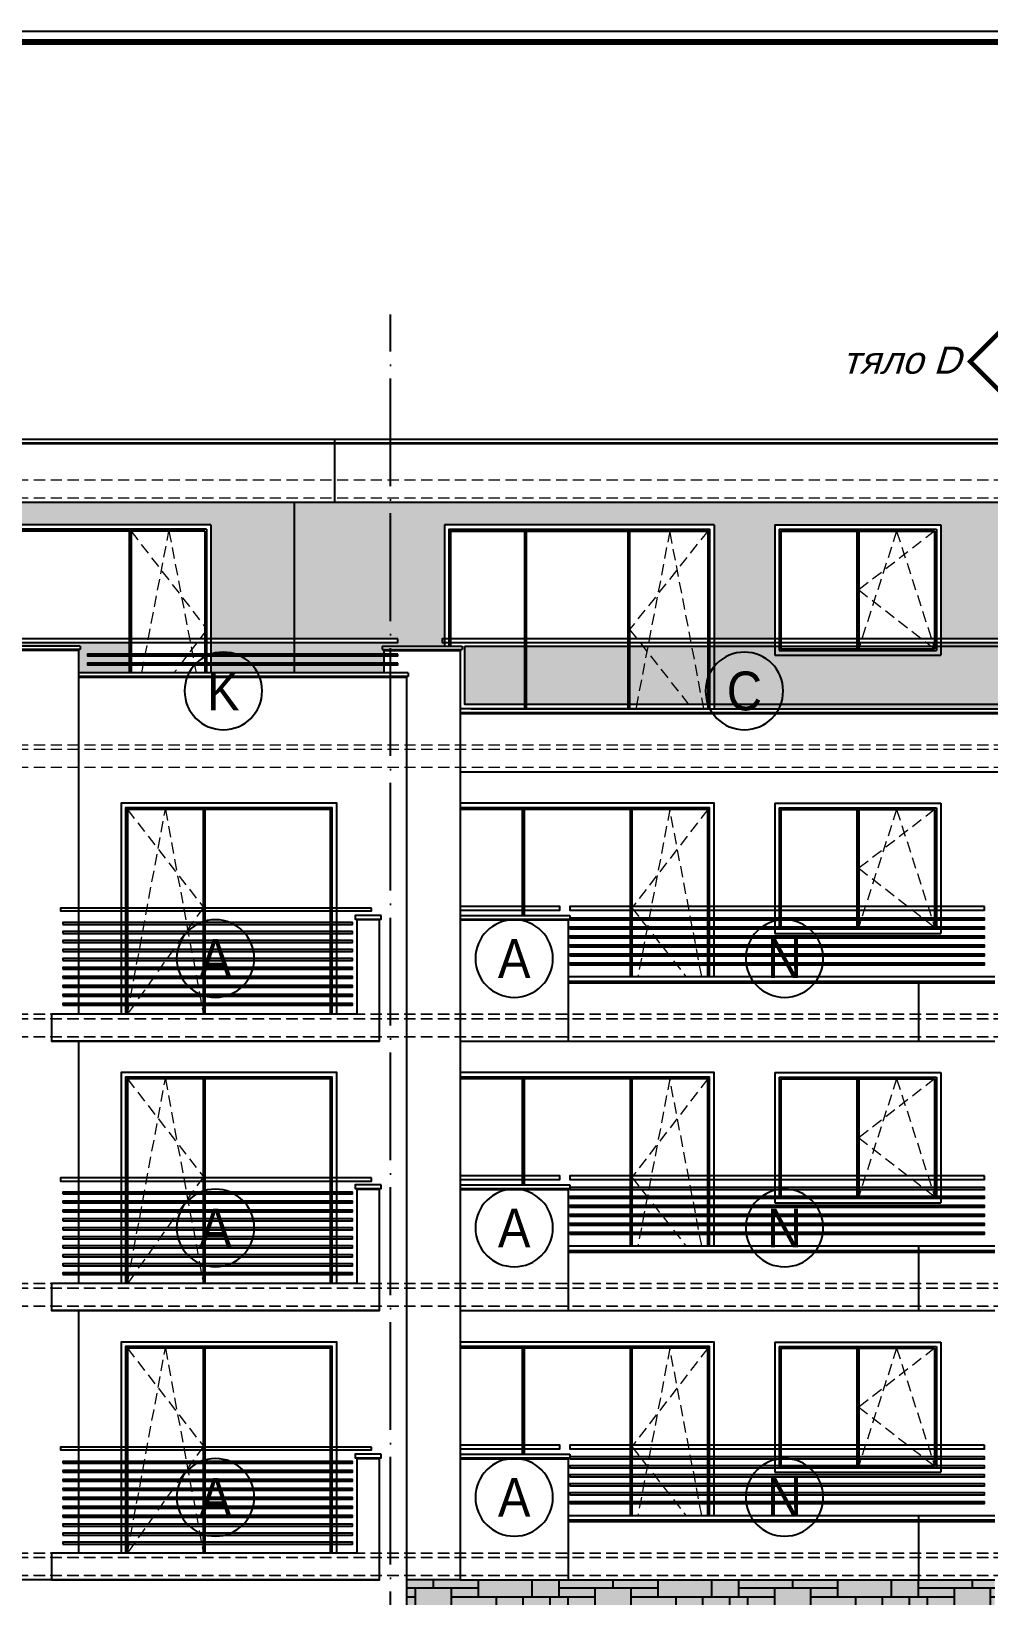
# Model space of a CAD drawing. Extents: x 9615146 to 9672346, y 4699603 to 4705703.
# Drawn here: x 9617002 to 9618068, y 4700861 to 4702603 of the extents above; entities that cross this region are included whole.
import ezdxf
from ezdxf.enums import TextEntityAlignment as Align

# ---------------------------------------------------------------- set-up
doc = ezdxf.new("R2010")
doc.units = 0
doc.header["$LTSCALE"] = 0.5
doc.header["$MEASUREMENT"] = 0
for name, pattern in [('ACAD_ISO04W100', [30, 24, -3, 0, -3]), ('DASHED', [0.75, 0.5, -0.25]), ('OSI1000', [5, 3, -1, 0, -1])]:
    doc.linetypes.add(name, pattern=pattern)
for name, color, linetype in [('_axis', 1, 'ACAD_ISO04W100'), ('_dimension_evel', 4, 'CONTINUOUS'), ('_hatch', 9, 'CONTINUOUS'), ('_hatch_construction', 252, 'CONTINUOUS'), ('_table', 3, 'CONTINUOUS'), ('_text_spesif_window', 41, 'CONTINUOUS'), ('_text_table', 3, 'CONTINUOUS'), ('_view', 3, 'CONTINUOUS'), ('fasadi', 147, 'CONTINUOUS')]:
    doc.layers.add(name, color=color, linetype=linetype)
doc.layers.add('_punk', color=8, linetype='DASHED', lineweight=9)
doc.styles.add('HEB1', font='', dxfattribs={"width": 0.8, "oblique": 17})
doc.styles.add('POMESHTENIA', font='arial.ttf', dxfattribs={"width": 0.9})
doc.styles.get('HEB1').set_extended_font_data('HebarU Cyr')
pattern_1 = [(0, (3, 0), (30, 15), [27, -3]), (0, (3, 3), (30, 15), [27, -3]), (90, (3, 3), (-30, 15), [12, -3]), (90, (0, 3), (-30, 15), [12, -3])]

# ---------------------------------------------------------------- blocks, each defined once
blk = doc.blocks.new('fghfdg')
at = {"layer": '_text_spesif_window'}
blk.add_circle((0, 0), 18, dxfattribs=at)
at = {"layer": '_text_spesif_window', "style": 'HEB1', "text_generation_flag": 6, "width": 0.8}
blk.add_attdef('A', text='', height=18, rotation=180, dxfattribs=at).set_placement((0, -9.23), align=Align.CENTER)

msp = doc.modelspace()

# ---------------------------------------------------------------- hatches: boundary and pattern name
at = {"layer": '_hatch', "ltscale": 30, "true_color": 0xb97b1d}
h = msp.add_hatch(color=32, dxfattribs=at)
h.dxf.hatch_style = 1
h.paths.add_polyline_path([(9616887.49, 4702053.84), (9617202.49, 4702053.84), (9617202.49, 4701926.84), (9617294.99, 4701926.84), (9617294.99, 4702078.84), (9615999.99, 4702078.84), (9615999.99, 4701926.84), (9616077.49, 4701926.84), (9616077.49, 4702053.84), (9616257.49, 4702053.84), (9616257.49, 4701926.84), (9616357.49, 4701926.84), (9616357.49, 4702053.84), (9616627.49, 4702053.84), (9616627.49, 4701926.84), (9616887.49, 4701926.84)])
h.paths.add_polyline_path([(9616077.49, 4701922.84), (9615999.99, 4701922.84), (9615999.99, 4701909.84), (9616077.49, 4701909.84)])
h.paths.add_polyline_path([(9616077.49, 4701907.84), (9615999.99, 4701907.84), (9615999.99, 4701899.84), (9616077.49, 4701899.84)])
h.paths.add_polyline_path([(9616077.49, 4701897.84), (9615999.99, 4701897.84), (9615999.99, 4701888.84), (9616077.49, 4701888.84)])
h.paths.add_polyline_path([(9616272.99, 4701918.84), (9616357.49, 4701918.84), (9616357.49, 4701922.84), (9616257.49, 4701922.84), (9616257.49, 4701909.84), (9616264.99, 4701909.84), (9616264.99, 4701907.84), (9616257.49, 4701907.84), (9616257.49, 4701899.84), (9616264.99, 4701899.84), (9616264.99, 4701897.84), (9616257.49, 4701897.84), (9616257.49, 4701888.84), (9616274.99, 4701888.84), (9616274.99, 4701913.84), (9617054.99, 4701913.84), (9617054.99, 4701888.84), (9617111.49, 4701888.84), (9617111.49, 4701897.84), (9617064.99, 4701897.84), (9617064.99, 4701899.84), (9617111.49, 4701899.84), (9617111.49, 4701907.84), (9617064.99, 4701907.84), (9617064.99, 4701909.84), (9617111.49, 4701909.84), (9617111.49, 4701922.84), (9616978.49, 4701922.84), (9616978.49, 4701918.84), (9617056.99, 4701918.84), (9617056.99, 4701914.84), (9616272.99, 4701914.84)])
h.paths.add_polyline_path([(9617294.99, 4701922.84), (9617202.49, 4701922.84), (9617202.49, 4701909.84), (9617294.99, 4701909.84)])
h.paths.add_polyline_path([(9617294.99, 4701907.84), (9617202.49, 4701907.84), (9617202.49, 4701899.84), (9617294.99, 4701899.84)])
h.paths.add_polyline_path([(9617294.99, 4701897.84), (9617202.49, 4701897.84), (9617202.49, 4701888.84), (9617294.99, 4701888.84)])
h = msp.add_hatch(color=32, dxfattribs=at)
h.dxf.hatch_style = 1
h.paths.add_polyline_path([(9618907.49, 4701922.84), (9618844.99, 4701922.84), (9618844.99, 4701909.84), (9618907.49, 4701909.84)], flags=17)
h.paths.add_polyline_path([(9618969.99, 4701922.84), (9618907.49, 4701922.84), (9618907.49, 4701909.84), (9618969.99, 4701909.84)], flags=17)
h.paths.add_polyline_path([(9619339.49, 4702053.84), (9619644.49, 4702053.84), (9619644.49, 4701926.84), (9619729.49, 4701926.84), (9619729.49, 4702053.84), (9620034.49, 4702053.84), (9620034.49, 4701926.84), (9620164.99, 4701926.84), (9620164.99, 4702078.84), (9617339.99, 4702078.84), (9617294.99, 4702078.84), (9617294.99, 4701926.84), (9617410.38, 4701926.84), (9617410.38, 4701922.84), (9617294.99, 4701922.84), (9617294.99, 4701909.84), (9617394.99, 4701909.84), (9617394.99, 4701914.84), (9617392.99, 4701914.84), (9617392.99, 4701918.84), (9617462.49, 4701918.84), (9617462.49, 4701922.84), (9617459.99, 4701922.84), (9617459.99, 4701926.84), (9617462.49, 4701926.84), (9617462.49, 4702053.84), (9617762.49, 4702053.84), (9617762.49, 4701926.84), (9617829.99, 4701926.84), (9617829.99, 4702053.84), (9618014.99, 4702053.84), (9618014.99, 4701926.84), (9618169.49, 4701926.84), (9618169.49, 4702053.84), (9618474.49, 4702053.84), (9618474.49, 4701926.84), (9618634.99, 4701926.84), (9618634.99, 4702053.84), (9618844.99, 4702053.84), (9618844.99, 4701926.84), (9618969.99, 4701926.84), (9618969.99, 4702053.84), (9619180.01, 4702053.84), (9619180.01, 4701926.84), (9619339.49, 4701926.84)])
h.paths.add_polyline_path([(9617394.99, 4701907.84), (9617294.99, 4701907.84), (9617294.99, 4701899.84), (9617394.99, 4701899.84)])
h.paths.add_polyline_path([(9617394.99, 4701897.84), (9617294.99, 4701897.84), (9617294.99, 4701888.84), (9617394.99, 4701888.84)])
h.paths.add_polyline_path([(9618634.99, 4701922.84), (9618474.49, 4701922.84), (9618474.49, 4701918.84), (9618524.99, 4701918.84), (9618524.99, 4701853.84), (9618474.49, 4701853.84), (9618474.49, 4701848.84), (9618529.99, 4701848.84), (9618529.99, 4701883.84), (9619284.99, 4701883.84), (9619284.99, 4701848.84), (9619339.49, 4701848.84), (9619339.49, 4701853.84), (9619289.99, 4701853.84), (9619289.99, 4701918.84), (9619339.49, 4701918.84), (9619339.49, 4701922.84), (9619180.01, 4701922.84), (9619180.01, 4701909.84), (9619275.38, 4701909.84), (9619275.38, 4701907.84), (9618539.99, 4701907.84), (9618539.99, 4701909.84), (9618634.99, 4701909.84)])
h.paths.add_polyline_path([(9619275.38, 4701899.84), (9619275.38, 4701897.84), (9618539.99, 4701897.84), (9618539.99, 4701899.84)], flags=16)
h.paths.add_polyline_path([(9619286.99, 4701888.84), (9619286.99, 4701884.84), (9618527.99, 4701884.84), (9618527.99, 4701888.84)], flags=16)
h.paths.add_polyline_path([(9620164.99, 4701922.84), (9620034.49, 4701922.84), (9620034.49, 4701918.84), (9620154.99, 4701918.84), (9620154.99, 4701853.84), (9620034.49, 4701853.84), (9620034.49, 4701848.84), (9620164.99, 4701848.84)])
h.paths.add_polyline_path([(9619729.49, 4701853.84), (9619644.49, 4701853.84), (9619644.49, 4701848.84), (9619729.49, 4701848.84)])
h.paths.add_polyline_path([(9619729.49, 4701918.84), (9619644.49, 4701918.84), (9619644.49, 4701853.84), (9619729.49, 4701853.84)])
h.paths.add_polyline_path([(9619729.49, 4701922.84), (9619644.49, 4701922.84), (9619644.49, 4701918.84), (9619729.49, 4701918.84)], flags=17)
h.paths.add_polyline_path([(9619339.49, 4701918.84), (9619289.99, 4701918.84), (9619289.99, 4701853.84), (9619339.49, 4701853.84)], flags=16)
h.paths.add_polyline_path([(9618524.99, 4701918.84), (9618474.49, 4701918.84), (9618474.49, 4701853.84), (9618524.99, 4701853.84)])
h.paths.add_polyline_path([(9618169.49, 4701918.84), (9618014.99, 4701918.84), (9618014.99, 4701908.84), (9617829.99, 4701908.84), (9617829.99, 4701918.84), (9617762.49, 4701918.84), (9617762.49, 4701853.84), (9618169.49, 4701853.84)])
h.paths.add_polyline_path([(9618169.49, 4701922.84), (9618014.99, 4701922.84), (9618014.99, 4701918.84), (9618169.49, 4701918.84)], flags=17)
h.paths.add_polyline_path([(9618169.49, 4701853.84), (9617762.49, 4701853.84), (9617762.49, 4701848.84), (9618169.49, 4701848.84)])
h.paths.add_polyline_path([(9617829.99, 4701922.84), (9617762.49, 4701922.84), (9617762.49, 4701918.84), (9617829.99, 4701918.84)], flags=17)
at = {"layer": '_hatch', "ltscale": 30, "true_color": 0xb4b09d}
h = msp.add_hatch(color=253, dxfattribs=at)
h.dxf.hatch_style = 1
h.paths.add_polyline_path([(9617599.99, 4700878.84), (9617479.99, 4700878.84), (9617419.99, 4700878.84), (9617419.99, 4700578.84), (9618074.99, 4700578.84), (9618074.99, 4700587.84), (9617429.99, 4700587.84), (9617429.99, 4700589.84), (9618074.99, 4700589.84), (9618074.99, 4700597.84), (9617429.99, 4700597.84), (9617429.99, 4700599.84), (9618074.99, 4700599.84), (9618074.99, 4700607.84), (9617429.99, 4700607.84), (9617429.99, 4700609.84), (9618074.99, 4700609.84), (9618074.99, 4700622.84), (9617429.99, 4700622.84), (9617429.99, 4700626.84), (9618074.99, 4700626.84), (9618074.99, 4700713.84), (9618092.49, 4700713.84), (9618092.49, 4700714.84), (9618072.99, 4700714.84), (9618072.99, 4700718.84), (9618074.99, 4700718.84), (9618074.99, 4700878.84)])
at = {"layer": '_hatch_construction', "ltscale": 40}
h = msp.add_hatch(dxfattribs=at)
h.set_pattern_fill('EGGCRATE', color=250, scale=30, style=0, pattern_type=2)
h.set_pattern_definition(pattern_1)
h.paths.add_polyline_path([(9616887.49, 4702053.84), (9617202.49, 4702053.84), (9617202.49, 4701926.84), (9617294.99, 4701926.84), (9617294.99, 4702078.84), (9615999.99, 4702078.84), (9615999.99, 4701926.84), (9616077.49, 4701926.84), (9616077.49, 4702053.84), (9616257.49, 4702053.84), (9616257.49, 4701926.84), (9616357.49, 4701926.84), (9616357.49, 4702053.84), (9616627.49, 4702053.84), (9616627.49, 4701926.84), (9616887.49, 4701926.84)])
h.paths.add_polyline_path([(9616077.49, 4701922.84), (9615999.99, 4701922.84), (9615999.99, 4701909.84), (9616077.49, 4701909.84)])
h.paths.add_polyline_path([(9616077.49, 4701907.84), (9615999.99, 4701907.84), (9615999.99, 4701899.84), (9616077.49, 4701899.84)])
h.paths.add_polyline_path([(9616077.49, 4701897.84), (9615999.99, 4701897.84), (9615999.99, 4701888.84), (9616077.49, 4701888.84)])
h.paths.add_polyline_path([(9616272.99, 4701918.84), (9616357.49, 4701918.84), (9616357.49, 4701922.84), (9616257.49, 4701922.84), (9616257.49, 4701909.84), (9616264.99, 4701909.84), (9616264.99, 4701907.84), (9616257.49, 4701907.84), (9616257.49, 4701899.84), (9616264.99, 4701899.84), (9616264.99, 4701897.84), (9616257.49, 4701897.84), (9616257.49, 4701888.84), (9616274.99, 4701888.84), (9616274.99, 4701913.84), (9617054.99, 4701913.84), (9617054.99, 4701888.84), (9617111.49, 4701888.84), (9617111.49, 4701897.84), (9617064.99, 4701897.84), (9617064.99, 4701899.84), (9617111.49, 4701899.84), (9617111.49, 4701907.84), (9617064.99, 4701907.84), (9617064.99, 4701909.84), (9617111.49, 4701909.84), (9617111.49, 4701922.84), (9616978.49, 4701922.84), (9616978.49, 4701918.84), (9617056.99, 4701918.84), (9617056.99, 4701914.84), (9616272.99, 4701914.84)])
h.paths.add_polyline_path([(9617294.99, 4701922.84), (9617202.49, 4701922.84), (9617202.49, 4701909.84), (9617294.99, 4701909.84)])
h.paths.add_polyline_path([(9617294.99, 4701907.84), (9617202.49, 4701907.84), (9617202.49, 4701899.84), (9617294.99, 4701899.84)])
h.paths.add_polyline_path([(9617294.99, 4701897.84), (9617202.49, 4701897.84), (9617202.49, 4701888.84), (9617294.99, 4701888.84)])
h = msp.add_hatch(dxfattribs=at)
h.set_pattern_fill('EGGCRATE', color=250, scale=30, style=0, pattern_type=2)
h.set_pattern_definition(pattern_1)
h.paths.add_polyline_path([(9618907.49, 4701922.84), (9618844.99, 4701922.84), (9618844.99, 4701909.84), (9618907.49, 4701909.84)], flags=17)
h.paths.add_polyline_path([(9618969.99, 4701922.84), (9618907.49, 4701922.84), (9618907.49, 4701909.84), (9618969.99, 4701909.84)], flags=17)
h.paths.add_polyline_path([(9619339.49, 4702053.84), (9619644.49, 4702053.84), (9619644.49, 4701926.84), (9619729.49, 4701926.84), (9619729.49, 4702053.84), (9620034.49, 4702053.84), (9620034.49, 4701926.84), (9620164.99, 4701926.84), (9620164.99, 4702078.84), (9617339.99, 4702078.84), (9617294.99, 4702078.84), (9617294.99, 4701926.84), (9617410.38, 4701926.84), (9617410.38, 4701922.84), (9617294.99, 4701922.84), (9617294.99, 4701909.84), (9617394.99, 4701909.84), (9617394.99, 4701914.84), (9617392.99, 4701914.84), (9617392.99, 4701918.84), (9617462.49, 4701918.84), (9617462.49, 4701922.84), (9617459.99, 4701922.84), (9617459.99, 4701926.84), (9617462.49, 4701926.84), (9617462.49, 4702053.84), (9617762.49, 4702053.84), (9617762.49, 4701926.84), (9617829.99, 4701926.84), (9617829.99, 4702053.84), (9618014.99, 4702053.84), (9618014.99, 4701926.84), (9618169.49, 4701926.84), (9618169.49, 4702053.84), (9618474.49, 4702053.84), (9618474.49, 4701926.84), (9618634.99, 4701926.84), (9618634.99, 4702053.84), (9618844.99, 4702053.84), (9618844.99, 4701926.84), (9618969.99, 4701926.84), (9618969.99, 4702053.84), (9619180.01, 4702053.84), (9619180.01, 4701926.84), (9619339.49, 4701926.84)])
h.paths.add_polyline_path([(9617394.99, 4701907.84), (9617294.99, 4701907.84), (9617294.99, 4701899.84), (9617394.99, 4701899.84)])
h.paths.add_polyline_path([(9617394.99, 4701897.84), (9617294.99, 4701897.84), (9617294.99, 4701888.84), (9617394.99, 4701888.84)])
h.paths.add_polyline_path([(9618634.99, 4701922.84), (9618474.49, 4701922.84), (9618474.49, 4701918.84), (9618524.99, 4701918.84), (9618524.99, 4701853.84), (9618474.49, 4701853.84), (9618474.49, 4701848.84), (9618529.99, 4701848.84), (9618529.99, 4701883.84), (9619284.99, 4701883.84), (9619284.99, 4701848.84), (9619339.49, 4701848.84), (9619339.49, 4701853.84), (9619289.99, 4701853.84), (9619289.99, 4701918.84), (9619339.49, 4701918.84), (9619339.49, 4701922.84), (9619180.01, 4701922.84), (9619180.01, 4701909.84), (9619275.38, 4701909.84), (9619275.38, 4701907.84), (9618539.99, 4701907.84), (9618539.99, 4701909.84), (9618634.99, 4701909.84)])
h.paths.add_polyline_path([(9619275.38, 4701899.84), (9619275.38, 4701897.84), (9618539.99, 4701897.84), (9618539.99, 4701899.84)], flags=16)
h.paths.add_polyline_path([(9619286.99, 4701888.84), (9619286.99, 4701884.84), (9618527.99, 4701884.84), (9618527.99, 4701888.84)], flags=16)
h.paths.add_polyline_path([(9620164.99, 4701922.84), (9620034.49, 4701922.84), (9620034.49, 4701918.84), (9620154.99, 4701918.84), (9620154.99, 4701853.84), (9620034.49, 4701853.84), (9620034.49, 4701848.84), (9620164.99, 4701848.84)])
h.paths.add_polyline_path([(9619729.49, 4701853.84), (9619644.49, 4701853.84), (9619644.49, 4701848.84), (9619729.49, 4701848.84)])
h.paths.add_polyline_path([(9619729.49, 4701918.84), (9619644.49, 4701918.84), (9619644.49, 4701853.84), (9619729.49, 4701853.84)])
h.paths.add_polyline_path([(9619729.49, 4701922.84), (9619644.49, 4701922.84), (9619644.49, 4701918.84), (9619729.49, 4701918.84)], flags=17)
h.paths.add_polyline_path([(9619339.49, 4701918.84), (9619289.99, 4701918.84), (9619289.99, 4701853.84), (9619339.49, 4701853.84)], flags=16)
h.paths.add_polyline_path([(9618524.99, 4701918.84), (9618474.49, 4701918.84), (9618474.49, 4701853.84), (9618524.99, 4701853.84)])
h.paths.add_polyline_path([(9618169.49, 4701918.84), (9618014.99, 4701918.84), (9618014.99, 4701908.84), (9617829.99, 4701908.84), (9617829.99, 4701918.84), (9617762.49, 4701918.84), (9617762.49, 4701853.84), (9618169.49, 4701853.84)])
h.paths.add_polyline_path([(9618169.49, 4701922.84), (9618014.99, 4701922.84), (9618014.99, 4701918.84), (9618169.49, 4701918.84)], flags=17)
h.paths.add_polyline_path([(9618169.49, 4701853.84), (9617762.49, 4701853.84), (9617762.49, 4701848.84), (9618169.49, 4701848.84)])
h.paths.add_polyline_path([(9617829.99, 4701922.84), (9617762.49, 4701922.84), (9617762.49, 4701918.84), (9617829.99, 4701918.84)], flags=17)
h = msp.add_hatch(dxfattribs=at)
h.set_pattern_fill('CUTSTONE', color=250, scale=200, style=0, pattern_type=2)
h.set_pattern_definition([(0, (0, 0), (0, 200), [150, -50]), (0, (0, 10), (0, 200), [-60, 60, -30, 50]), (0, (0, 20), (0, 200), [-90, 110]), (0, (0, 30), (0, 200), [90, -110]), (0, (0, 40), (0, 200), [-40, 160]), (0, (0, 50), (0, 200), [70, -50, 60, -20]), (0, (70, 60), (0, 200), [160, -40]), (0, (-10, 70), (0, 200), [110, -90]), (0, (-40, 80), (0, 200), [90, -110]), (0, (0, 90), (0, 200), [160, -40]), (0, (0, 100), (0, 200), [-80, 50, -30, 40]), (0, (100, 110), (0, 200), [120, -80]), (0, (20, 120), (0, 200), [80, -40, 30, -50]), (0, (60, 130), (0, 200), [80, -30, 50, -40]), (0, (140, 140), (0, 200), [120, -80]), (0, (60, 150), (0, 200), [80, -120]), (0, (100, 160), (0, 200), [90, -110]), (0, (100, 170), (0, 200), [-60, 140]), (0, (40, 180), (0, 200), [60, -140]), (0, (100, 190), (0, 200), [140, -60]), (90, (0, 80), (-200, 1e-14), [30, -80, 70, -20]), (90, (20, 90), (-200, 1e-14), [50, -30, 20, -100]), (90, (30, 50), (-200, 1e-14), [20, -180]), (90, (40, 30), (-200, 1e-14), [20, -120, 30, -30]), (90, (50, 70), (-200, 1e-14), [20, -180]), (90, (60, 0), (-200, 1e-14), [30, -90, 50, -30]), (90, (70, 40), (-200, 1e-14), [30, -170]), (90, (80, 90), (-200, 1e-14), [30, -10, 20, -140]), (90, (90, 10), (-200, 1e-14), [30, -170]), (90, (100, 60), (-200, 1e-14), [30, -10, 30, -20, 50, -60]), (90, (120, 60), (-200, 1e-14), [-140, 20, -20, 20]), (90, (130, 90), (-200, 1e-14), [20, -180]), (90, (140, 20), (-200, 1e-14), [20, -70, 50, -60]), (90, (150, 50), (-200, 1e-14), [10, -130, 30, -30]), (90, (160, 60), (-200, 1e-14), [50, -50, 30, -70]), (90, (170, 110), (-200, 1e-14), [30, -50, 20, -100]), (90, (180, 40), (-200, 1e-14), [20, -180]), (90, (190, 60), (-200, 1e-14), [20, -60, 30, -90])])
h.paths.add_polyline_path([(9617599.99, 4700878.84), (9617479.99, 4700878.84), (9617419.99, 4700878.84), (9617419.99, 4700578.84), (9618074.99, 4700578.84), (9618074.99, 4700587.84), (9617429.99, 4700587.84), (9617429.99, 4700589.84), (9618074.99, 4700589.84), (9618074.99, 4700597.84), (9617429.99, 4700597.84), (9617429.99, 4700599.84), (9618074.99, 4700599.84), (9618074.99, 4700607.84), (9617429.99, 4700607.84), (9617429.99, 4700609.84), (9618074.99, 4700609.84), (9618074.99, 4700622.84), (9617429.99, 4700622.84), (9617429.99, 4700626.84), (9618074.99, 4700626.84), (9618074.99, 4700713.84), (9618092.49, 4700713.84), (9618092.49, 4700714.84), (9618072.99, 4700714.84), (9618072.99, 4700718.84), (9618074.99, 4700718.84), (9618074.99, 4700878.84)])
at = {"layer": 'fasadi', "ltscale": 30}
h = msp.add_hatch(dxfattribs=at)
h.set_pattern_fill('DOTS', color=256, scale=50, style=0)
h.set_pattern_definition([(0, (318.8318, 2e-09), (1.5625, 3.125), [0, -3.125])])
h.paths.add_polyline_path([(9617484.99, 4701918.84), (9617484.99, 4701853.84), (9618092.49, 4701853.84), (9618092.49, 4701918.84)])

# ---------------------------------------------------------------- linework, layer by layer
at = {"layer": '_axis', "ltscale": 10}
msp.add_line((9617402.49, 4699845.26, 0), (9617402.49, 4702288.08, 0), dxfattribs=at)
at = {"layer": '_dimension_evel', "linetype": 'OSI1000', "ltscale": 20, "const_width": 5, "elevation": 0}
msp.add_lwpolyline([(9618099.99, 4702183.08), (9618047.49, 4702235.58), (9618099.99, 4702288.08)], close=True, dxfattribs=at)
at = {"layer": '_hatch_construction', "color": 251, "ltscale": 40}
for p, q in [((9621176.99, 4702148.84, 0), (9617339.99, 4702148.84, 0)), ((9621176.99, 4702144.84, 0), (9617339.99, 4702144.84, 0)), ((9621174.99, 4702143.84, 0), (9617339.99, 4702143.84, 0)), ((9621174.99, 4702078.84, 0), (9617339.99, 4702078.84, 0)), ((9617462.49, 4702053.84, 0), (9617462.49, 4701918.84, 0)), ((9617762.49, 4702053.84, 0), (9617462.49, 4702053.84, 0)), ((9617762.49, 4702053.84, 0), (9617762.49, 4701848.84, 0)), ((9617829.99, 4702053.84, 0), (9617829.99, 4701908.84, 0)), ((9617829.99, 4702053.84, 0), (9618014.99, 4702053.84, 0)), ((9618014.99, 4702053.84, 0), (9618014.99, 4701908.84, 0)), ((9617551.49, 4702046.84, 0), (9617551.49, 4701848.84, 0)), ((9617553.49, 4702046.84, 0), (9617553.49, 4701848.84, 0)), ((9617666.49, 4702046.84, 0), (9617666.49, 4701848.84, 0)), ((9617668.49, 4702046.84, 0), (9617668.49, 4701848.84, 0)), ((9617834.99, 4702048.84, 0), (9617834.99, 4701913.84, 0)), ((9617834.99, 4702048.84, 0), (9618009.99, 4702048.84, 0)), ((9617836.99, 4702046.84, 0), (9617836.99, 4701915.84, 0)), ((9617836.99, 4702046.84, 0), (9618007.99, 4702046.84, 0)), ((9617921.49, 4702046.84, 0), (9617921.49, 4701915.84, 0)), ((9617923.49, 4702046.84, 0), (9617923.49, 4701915.84, 0)), ((9618007.99, 4702046.84, 0), (9618007.99, 4701915.84, 0)), ((9618009.99, 4702048.84, 0), (9618009.99, 4701913.84, 0)), ((9617834.99, 4701913.84, 0), (9618009.99, 4701913.84, 0)), ((9617836.99, 4701915.84, 0), (9618007.99, 4701915.84, 0)), ((9617829.99, 4701908.84, 0), (9618014.99, 4701908.84, 0)), ((9617479.99, 4701844.84, 0), (9618529.99, 4701844.84, 0)), ((9617479.99, 4701843.84, 0), (9618112.49, 4701843.84, 0)), ((9617491.99, 4701848.84, 0), (9618529.99, 4701848.84, 0)), ((9617479.99, 4701778.84, 0), (9618112.49, 4701778.84, 0)), ((9617548.99, 4701738.84, 0), (9617548.99, 4701618.84, 0)), ((9617550.99, 4701738.84, 0), (9617550.99, 4701618.84, 0)), ((9617668.99, 4701738.84, 0), (9617668.99, 4701550.84, 0)), ((9617670.99, 4701738.84, 0), (9617670.99, 4701550.84, 0)), ((9617829.99, 4701743.84, 0), (9617829.99, 4701598.84, 0)), ((9617829.99, 4701743.84, 0), (9618014.99, 4701743.84, 0)), ((9617834.99, 4701738.84, 0), (9617834.99, 4701603.84, 0)), ((9617834.99, 4701738.84, 0), (9618009.99, 4701738.84, 0)), ((9617836.99, 4701736.84, 0), (9617836.99, 4701605.84, 0)), ((9617836.99, 4701736.84, 0), (9618007.99, 4701736.84, 0)), ((9617921.49, 4701736.84, 0), (9617921.49, 4701605.84, 0)), ((9617923.49, 4701736.84, 0), (9617923.49, 4701605.84, 0)), ((9618007.99, 4701736.84, 0), (9617923.49, 4701736.84, 0)), ((9618007.99, 4701736.84, 0), (9618007.99, 4701605.84, 0)), ((9618009.99, 4701738.84, 0), (9618009.99, 4701603.84, 0)), ((9618014.99, 4701743.84, 0), (9618014.99, 4701598.84, 0)), ((9617829.99, 4701598.84, 0), (9618014.99, 4701598.84, 0)), ((9617834.99, 4701603.84, 0), (9618009.99, 4701603.84, 0)), ((9617836.99, 4701605.84, 0), (9618007.99, 4701605.84, 0)), ((9617599.99, 4701550.84, 0), (9618074.99, 4701550.84, 0)), ((9617599.99, 4701545.84, 0), (9618074.99, 4701545.84, 0)), ((9617599.99, 4701543.84, 0), (9618074.99, 4701543.84, 0)), ((9617989.99, 4701543.84, 0), (9617989.99, 4701478.84, 0)), ((9617599.99, 4701478.84, 0), (9618074.99, 4701478.84, 0)), ((9617829.99, 4701443.84), (9617829.99, 4701298.84)), ((9617829.99, 4701443.84), (9618014.99, 4701443.84)), ((9618014.99, 4701443.84), (9618014.99, 4701298.84)), ((9617548.99, 4701438.84), (9617548.99, 4701318.84)), ((9617550.99, 4701438.84), (9617550.99, 4701318.84)), ((9617668.99, 4701438.84), (9617668.99, 4701250.84)), ((9617670.99, 4701438.84), (9617670.99, 4701250.84)), ((9617834.99, 4701438.84), (9617834.99, 4701303.84)), ((9617834.99, 4701438.84), (9618009.99, 4701438.84)), ((9617836.99, 4701436.84), (9617836.99, 4701305.84)), ((9617836.99, 4701436.84), (9618007.99, 4701436.84)), ((9617921.49, 4701436.84), (9617921.49, 4701305.84)), ((9617923.49, 4701436.84), (9617923.49, 4701305.84)), ((9618007.99, 4701436.84), (9618007.99, 4701305.84)), ((9618009.99, 4701438.84), (9618009.99, 4701303.84)), ((9617834.99, 4701303.84), (9618009.99, 4701303.84)), ((9617836.99, 4701305.84), (9618007.99, 4701305.84)), ((9617829.99, 4701298.84), (9618014.99, 4701298.84)), ((9617599.99, 4701250.84), (9618074.99, 4701250.84)), ((9617989.99, 4701250.84, 0), (9617989.99, 4701245.84, 0)), ((9617599.99, 4701245.84), (9618074.99, 4701245.84)), ((9617599.99, 4701243.84), (9618074.99, 4701243.84)), ((9617989.99, 4701243.84, 0), (9617989.99, 4701178.84, 0)), ((9617599.99, 4701178.84), (9618074.99, 4701178.84, 0)), ((9617548.99, 4701138.84, 0), (9617548.99, 4701018.84, 0)), ((9617550.99, 4701138.84, 0), (9617550.99, 4701018.84, 0)), ((9617668.99, 4701138.84, 0), (9617668.99, 4700950.84, 0)), ((9617670.99, 4701138.84, 0), (9617670.99, 4700950.84, 0)), ((9617829.99, 4701143.84, 0), (9617829.99, 4700998.84, 0)), ((9617829.99, 4701143.84, 0), (9618014.99, 4701143.84, 0)), ((9617834.99, 4701138.84, 0), (9617834.99, 4701003.84, 0)), ((9617834.99, 4701138.84, 0), (9618009.99, 4701138.84, 0)), ((9617836.99, 4701136.84, 0), (9617836.99, 4701005.84, 0)), ((9617836.99, 4701136.84, 0), (9618007.99, 4701136.84, 0)), ((9617921.49, 4701136.84, 0), (9617921.49, 4701005.84, 0)), ((9617923.49, 4701136.84, 0), (9617923.49, 4701005.84, 0)), ((9618007.99, 4701136.84, 0), (9618007.99, 4701005.84, 0)), ((9618009.99, 4701138.84, 0), (9618009.99, 4701003.84, 0)), ((9618014.99, 4701143.84, 0), (9618014.99, 4700998.84, 0)), ((9617836.99, 4701005.84, 0), (9618007.99, 4701005.84, 0)), ((9617829.99, 4700998.84, 0), (9618014.99, 4700998.84, 0)), ((9617834.99, 4701003.84, 0), (9618009.99, 4701003.84, 0)), ((9617599.99, 4700950.84, 0), (9618074.99, 4700950.84, 0)), ((9617599.99, 4700945.84, 0), (9618074.99, 4700945.84, 0)), ((9617599.99, 4700943.84, 0), (9618074.99, 4700943.84, 0)), ((9617989.99, 4700950.84, 0), (9617989.99, 4700945.84, 0)), ((9617989.99, 4700943.84, 0), (9617989.99, 4700878.84, 0))]:
    msp.add_line(p, q, dxfattribs=at)
at = {"layer": '_hatch_construction', "color": 250, "ltscale": 40}
msp.add_line((9617599.99, 4700878.84, 0), (9618074.99, 4700878.84, 0), dxfattribs=at)
at = {"layer": '_hatch_construction', "color": 251, "ltscale": 40, "elevation": 0}
for points in [[(9617467.49, 4701918.84), (9617467.49, 4702048.84), (9617757.49, 4702048.84), (9617757.49, 4701848.84), (9617479.99, 4701848.84)], [(9617469.49, 4701918.84), (9617469.49, 4702046.84), (9617755.49, 4702046.84), (9617755.49, 4701848.84)], [(9617762.49, 4701550.84), (9617762.49, 4701743.84), (9617479.99, 4701743.84)], [(9617757.49, 4701550.84), (9617757.49, 4701738.84), (9617479.99, 4701738.84)], [(9617755.49, 4701550.84), (9617755.49, 4701736.84), (9617479.99, 4701736.84)], [(9617762.49, 4700950.84), (9617762.49, 4701143.84), (9617479.99, 4701143.84)], [(9617757.49, 4700950.84), (9617757.49, 4701138.84), (9617479.99, 4701138.84)], [(9617755.49, 4700950.84), (9617755.49, 4701136.84), (9617479.99, 4701136.84)]]:
    msp.add_lwpolyline(points, dxfattribs=at)
for points in [[(9620166.99, 4701926.84), (9617459.99, 4701926.84), (9617459.99, 4701922.84), (9620166.99, 4701922.84)], [(9618063.38, 4701628.84), (9617601.99, 4701628.84), (9617601.99, 4701624.84), (9618063.38, 4701624.84)], [(9617601.99, 4701613.84), (9618063.38, 4701613.84), (9618063.38, 4701615.84), (9617601.99, 4701615.84)], [(9617601.99, 4701603.84), (9618063.38, 4701603.84), (9618063.38, 4701605.84), (9617601.99, 4701605.84)], [(9617601.99, 4701593.84), (9618063.38, 4701593.84), (9618063.38, 4701595.84), (9617601.99, 4701595.84)], [(9617601.99, 4701583.84), (9618063.38, 4701583.84), (9618063.38, 4701585.84), (9617601.99, 4701585.84)], [(9617601.99, 4701573.84), (9618063.38, 4701573.84), (9618063.38, 4701575.84), (9617601.99, 4701575.84)], [(9617601.99, 4701563.84), (9618063.38, 4701563.84), (9618063.38, 4701565.84), (9617601.99, 4701565.84)], [(9618063.38, 4701028.84), (9617601.99, 4701028.84), (9617601.99, 4701024.84), (9618063.38, 4701024.84)], [(9617601.99, 4701013.84), (9618063.38, 4701013.84), (9618063.38, 4701015.84), (9617601.99, 4701015.84)], [(9617601.99, 4701003.84), (9618063.38, 4701003.84), (9618063.38, 4701005.84), (9617601.99, 4701005.84)], [(9617601.99, 4700993.84), (9618063.38, 4700993.84), (9618063.38, 4700995.84), (9617601.99, 4700995.84)], [(9617601.99, 4700983.84), (9618063.38, 4700983.84), (9618063.38, 4700985.84), (9617601.99, 4700985.84)], [(9617601.99, 4700973.84), (9618063.38, 4700973.84), (9618063.38, 4700975.84), (9617601.99, 4700975.84)], [(9617601.99, 4700963.84), (9618063.38, 4700963.84), (9618063.38, 4700965.84), (9617601.99, 4700965.84)]]:
    msp.add_lwpolyline(points, close=True, dxfattribs=at)
at = {"layer": '_hatch_construction', "color": 251, "ltscale": 40}
for points in [[(9617484.99, 4701918.84), (9618524.99, 4701918.84), (9618524.99, 4701918.84), (9618524.99, 4701918.84), (9618524.99, 4701853.84), (9617484.99, 4701853.84)], [(9618063.38, 4701328.84), (9617601.99, 4701328.84), (9617601.99, 4701324.84), (9618063.38, 4701324.84)], [(9617601.99, 4701313.84), (9618063.38, 4701313.84), (9618063.38, 4701315.84), (9617601.99, 4701315.84)], [(9617601.99, 4701303.84), (9618063.38, 4701303.84), (9618063.38, 4701305.84), (9617601.99, 4701305.84)], [(9617601.99, 4701293.84), (9618063.38, 4701293.84), (9618063.38, 4701295.84), (9617601.99, 4701295.84)], [(9617601.99, 4701283.84), (9618063.38, 4701283.84), (9618063.38, 4701285.84), (9617601.99, 4701285.84)], [(9617601.99, 4701273.84), (9618063.38, 4701273.84), (9618063.38, 4701275.84), (9617601.99, 4701275.84)], [(9617601.99, 4701263.84), (9618063.38, 4701263.84), (9618063.38, 4701265.84), (9617601.99, 4701265.84)]]:
    msp.add_lwpolyline(points, close=True, dxfattribs=at)
for points in [[(9617762.49, 4701250.84), (9617762.49, 4701443.84), (9617479.99, 4701443.84)], [(9617757.49, 4701250.84), (9617757.49, 4701438.84), (9617479.99, 4701438.84)], [(9617755.49, 4701250.84), (9617755.49, 4701436.84), (9617479.99, 4701436.84)]]:
    msp.add_lwpolyline(points, dxfattribs=at)
at = {"layer": '_punk', "ltscale": 50}
for p, q in [((9615767.83, 4702103.84, 0), (9621892.4, 4702103.84)), ((9615767.83, 4702083.84, 0), (9621892.4, 4702083.84)), ((9617113.49, 4702046.84, 0), (9617197.99, 4701937.34, 0)), ((9617125.53, 4701888.84, 0), (9617155.74, 4702046.84, 0)), ((9617155.74, 4702046.84, 0), (9617185.95, 4701888.84, 0)), ((9617755.49, 4702046.84, 0), (9617668.49, 4701937.34, 0)), ((9617713.24, 4702046.84, 0), (9617675.39, 4701848.84, 0)), ((9617751.09, 4701848.84, 0), (9617713.24, 4702046.84, 0)), ((9617965.74, 4702046.84, 0), (9617923.49, 4701915.84, 0)), ((9618007.99, 4702046.84, 0), (9617923.49, 4701981.34, 0)), ((9617965.74, 4702046.84, 0), (9618007.99, 4701915.84, 0)), ((9617923.49, 4701981.34, 0), (9618007.99, 4701915.84, 0)), ((9617197.99, 4701937.34, 0), (9617161.24, 4701888.84, 0)), ((9617668.49, 4701937.34, 0), (9617738.06, 4701848.84, 0)), ((9615767.83, 4701808.84, 0), (9621892.4, 4701808.84)), ((9615767.83, 4701803.84, 0), (9621892.4, 4701803.84)), ((9615767.83, 4701783.84, 0), (9621892.4, 4701783.84)), ((9617109.49, 4701736.84, 0), (9617193.99, 4701627.84, 0)), ((9617109.49, 4701508.84, 0), (9617151.74, 4701736.84, 0)), ((9617151.74, 4701736.84, 0), (9617193.99, 4701508.84, 0)), ((9617755.49, 4701736.84, 0), (9617670.99, 4701627.34, 0)), ((9617713.24, 4701736.84, 0), (9617677.68, 4701550.84, 0)), ((9617748.8, 4701550.84, 0), (9617713.24, 4701736.84, 0)), ((9617965.74, 4701736.84, 0), (9617923.49, 4701605.84, 0)), ((9618007.99, 4701736.84, 0), (9617923.49, 4701671.34, 0)), ((9617965.74, 4701736.84, 0), (9618007.99, 4701605.84, 0)), ((9617923.49, 4701671.34, 0), (9618007.99, 4701605.84, 0)), ((9617193.99, 4701627.84, 0), (9617109.49, 4701508.84, 0)), ((9617670.99, 4701627.34, 0), (9617731.13, 4701550.84, 0)), ((9617676.73, 4701545.84, 0), (9617676.34, 4701543.84, 0)), ((9617735.06, 4701545.84, 0), (9617736.63, 4701543.84, 0)), ((9617750.14, 4701543.84, 0), (9617749.76, 4701545.84, 0)), ((9615767.83, 4701508.84, 0), (9621892.4, 4701508.84)), ((9621892.4, 4701508.84, 0), (9615767.83, 4701508.84)), ((9615767.83, 4701503.84, 0), (9621892.4, 4701503.84)), ((9621892.4, 4701503.84, 0), (9615767.83, 4701503.84)), ((9615767.83, 4701483.84, 0), (9621892.4, 4701483.84)), ((9621892.4, 4701483.84, 0), (9615767.83, 4701483.84)), ((9617109.49, 4701436.84, 0), (9617193.99, 4701327.84, 0)), ((9617109.49, 4701208.84, 0), (9617151.74, 4701436.84, 0)), ((9617151.74, 4701436.84, 0), (9617193.99, 4701208.84, 0)), ((9617755.49, 4701436.84), (9617670.99, 4701327.34)), ((9617713.24, 4701436.84), (9617677.68, 4701250.84)), ((9617748.8, 4701250.84), (9617713.24, 4701436.84)), ((9617965.74, 4701436.84), (9617923.49, 4701305.84)), ((9618007.99, 4701436.84), (9617923.49, 4701371.34)), ((9617965.74, 4701436.84), (9618007.99, 4701305.84)), ((9617923.49, 4701371.34), (9618007.99, 4701305.84)), ((9617193.99, 4701327.84, 0), (9617109.49, 4701208.84, 0)), ((9617670.99, 4701327.34), (9617731.13, 4701250.84)), ((9617735.06, 4701245.84), (9617736.63, 4701243.84)), ((9615767.83, 4701208.84, 0), (9621892.4, 4701208.84)), ((9621892.4, 4701208.84, 0), (9615767.83, 4701208.84)), ((9615767.83, 4701203.84, 0), (9621892.4, 4701203.84)), ((9621892.4, 4701203.84, 0), (9615767.83, 4701203.84)), ((9615767.83, 4701183.84, 0), (9621892.4, 4701183.84)), ((9621892.4, 4701183.84, 0), (9615767.83, 4701183.84)), ((9617109.49, 4701136.84), (9617193.99, 4701027.84)), ((9617109.49, 4700908.84), (9617151.74, 4701136.84)), ((9617151.74, 4701136.84), (9617193.99, 4700908.84)), ((9617755.49, 4701136.84, 0), (9617670.99, 4701027.34, 0)), ((9617713.24, 4701136.84, 0), (9617677.68, 4700950.84, 0)), ((9617748.8, 4700950.84, 0), (9617713.24, 4701136.84, 0)), ((9617965.74, 4701136.84, 0), (9617923.49, 4701005.84, 0)), ((9618007.99, 4701136.84, 0), (9617923.49, 4701071.34, 0)), ((9617965.74, 4701136.84, 0), (9618007.99, 4701005.84, 0)), ((9617923.49, 4701071.34, 0), (9618007.99, 4701005.84, 0)), ((9617193.99, 4701027.84), (9617109.49, 4700908.84)), ((9617670.99, 4701027.34, 0), (9617731.13, 4700950.84, 0)), ((9617735.06, 4700945.84, 0), (9617736.63, 4700943.84, 0)), ((9615767.83, 4700908.84, 0), (9621892.4, 4700908.84)), ((9621892.4, 4700908.84, 0), (9615767.83, 4700908.84)), ((9615767.83, 4700903.84, 0), (9621892.4, 4700903.84)), ((9621892.4, 4700903.84, 0), (9615767.83, 4700903.84)), ((9615767.83, 4700883.84, 0), (9621892.4, 4700883.84)), ((9621892.4, 4700883.84, 0), (9615767.83, 4700883.84))]:
    msp.add_line(p, q, dxfattribs=at)
at = {"layer": '_table', "ltscale": 10}
msp.add_lwpolyline([(9615146.03, 4702603.38), (9623446.03, 4702603.38), (9623446.03, 4699603.38), (9615146.03, 4699603.38)], close=True, dxfattribs=at)
msp.add_lwpolyline([(9615297.71, 4702591.38, 6.84, 6.84, 0), (9623434.03, 4702591.38, 6.84, 6.84, 0), (9623434.03, 4699615.38, 6.84, 6.84, 0), (9615297.71, 4699615.38, 6.84, 6.84, 0)], format="xyseb", close=True, dxfattribs=at)
at = {"layer": 'fasadi', "ltscale": 40}
for p, q in [((9617339.99, 4702148.84, 0), (9615954.99, 4702148.84, 0)), ((9617339.99, 4702144.84, 0), (9615954.99, 4702144.84, 0)), ((9617339.99, 4702143.84, 0), (9615956.99, 4702143.84, 0)), ((9617339.99, 4702148.84, 0), (9617339.99, 4702144.84, 0)), ((9617339.99, 4702143.84, 0), (9617339.99, 4702078.84, 0)), ((9617339.99, 4702078.84, 0), (9615956.99, 4702078.84, 0)), ((9617294.99, 4702078.84, 0), (9617294.99, 4701888.84, 0)), ((9617202.49, 4702053.84, 0), (9616887.49, 4702053.84, 0)), ((9617202.49, 4702053.84, 0), (9617202.49, 4701888.84, 0)), ((9617197.49, 4702048.84, 0), (9616892.49, 4702048.84, 0)), ((9617195.49, 4702046.84, 0), (9616894.49, 4702046.84, 0)), ((9617111.49, 4702046.84, 0), (9617111.49, 4701888.84, 0)), ((9617113.49, 4702046.84, 0), (9617113.49, 4701888.84, 0)), ((9617195.49, 4702046.84, 0), (9617195.49, 4701888.84, 0)), ((9617197.49, 4702048.84, 0), (9617197.49, 4701888.84, 0)), ((9617056.99, 4701918.84, 0), (9616272.99, 4701918.84, 0)), ((9617056.99, 4701914.84, 0), (9616272.99, 4701914.84, 0)), ((9617054.99, 4701913.84, 0), (9616274.99, 4701913.84, 0)), ((9617054.99, 4701913.84, 0), (9617054.99, 4701508.84, 0)), ((9617056.99, 4701918.84, 0), (9617056.99, 4701914.84)), ((9617392.99, 4701918.84, 0), (9617392.99, 4701914.84, 0)), ((9617392.99, 4701918.84, 0), (9617481.99, 4701918.84, 0)), ((9617392.99, 4701914.84, 0), (9617481.99, 4701914.84, 0)), ((9617394.99, 4701913.84, 0), (9617394.99, 4701888.84, 0)), ((9617394.99, 4701913.84, 0), (9617479.99, 4701913.84, 0)), ((9617479.99, 4701913.84, 0), (9617479.99, 4701778.84, 0)), ((9617479.99, 4701913.84, 0), (9617479.99, 4700878.84, 0)), ((9617481.99, 4701918.84, 0), (9617481.99, 4701914.84, 0)), ((9617421.99, 4701888.84, 0), (9617054.99, 4701888.84, 0)), ((9617421.99, 4701884.84, 0), (9617054.99, 4701884.84, 0)), ((9617419.99, 4701883.84, 0), (9617054.99, 4701883.84, 0)), ((9617294.99, 4701884.84, 0), (9617294.99, 4701883.84, 0)), ((9617394.99, 4701884.84, 0), (9617394.99, 4701883.84, 0)), ((9617419.99, 4701883.84, 0), (9617419.99, 4700418.84, 0)), ((9617421.99, 4701888.84, 0), (9617421.99, 4701884.84, 0)), ((9617193.99, 4701508.84, 0), (9617193.99, 4701736.84, 0)), ((9617195.99, 4701508.84, 0), (9617195.99, 4701736.84, 0)), ((9617479.99, 4701618.84, 0), (9617601.99, 4701618.84, 0)), ((9617479.99, 4701614.84), (9617601.99, 4701614.84, 0)), ((9617548.99, 4701614.84, 0), (9617548.99, 4701613.84, 0)), ((9617550.99, 4701614.84, 0), (9617550.99, 4701613.84, 0)), ((9617599.99, 4701614.84, 0), (9617599.99, 4701614.84, 0)), ((9617601.99, 4701618.84, 0), (9617601.99, 4701614.84, 0)), ((9617479.99, 4701613.84, 0), (9617599.99, 4701613.84, 0)), ((9617599.99, 4701613.84, 0), (9617599.99, 4701478.84, 0)), ((9617389.99, 4701478.84, 0), (9617024.99, 4701478.84, 0)), ((9617054.99, 4701478.84, 0), (9617054.99, 4701208.84, 0)), ((9617479.99, 4701478.84, 0), (9617599.99, 4701478.84, 0)), ((9617193.99, 4701208.84, 0), (9617193.99, 4701436.84, 0)), ((9617195.99, 4701208.84, 0), (9617195.99, 4701436.84, 0)), ((9617479.99, 4701318.84), (9617601.99, 4701318.84)), ((9617601.99, 4701318.84), (9617601.99, 4701314.84)), ((9617479.99, 4701314.84, 0), (9617601.99, 4701314.84)), ((9617479.99, 4701313.84), (9617599.99, 4701313.84)), ((9617599.99, 4701313.84), (9617599.99, 4701178.84)), ((9617389.99, 4701178.84, 0), (9617024.99, 4701178.84, 0)), ((9617054.99, 4701178.84, 0), (9617054.99, 4700908.84, 0)), ((9617479.99, 4701178.84), (9617599.99, 4701178.84)), ((9617193.99, 4700908.84), (9617193.99, 4701136.84)), ((9617195.99, 4700908.84), (9617195.99, 4701136.84)), ((9617479.99, 4701018.84, 0), (9617601.99, 4701018.84, 0)), ((9617479.99, 4701014.84), (9617601.99, 4701014.84, 0)), ((9617479.99, 4701013.84, 0), (9617599.99, 4701013.84, 0)), ((9617599.99, 4701013.84, 0), (9617599.99, 4700878.84, 0)), ((9617601.99, 4701018.84, 0), (9617601.99, 4701014.84, 0)), ((9617024.99, 4700878.84), (9616304.99, 4700878.84)), ((9617389.99, 4700878.84), (9617024.99, 4700878.84)), ((9617479.99, 4700878.84, 0), (9617599.99, 4700878.84, 0))]:
    msp.add_line(p, q, dxfattribs=at)
at = {"layer": 'fasadi', "ltscale": 30}
msp.add_line((9617479.99, 4700878.84, 0), (9617419.99, 4700878.84, 0), dxfattribs=at)
at = {"layer": 'fasadi', "ltscale": 40, "elevation": 0}
for points in [[(9617410.38, 4701926.84), (9615919.6, 4701926.84), (9615919.6, 4701922.84), (9617410.38, 4701922.84)], [(9617410.38, 4701909.84), (9617064.99, 4701909.84), (9617064.99, 4701907.84), (9617410.38, 4701907.84)], [(9617410.38, 4701899.84), (9617064.99, 4701899.84), (9617064.99, 4701897.84), (9617410.38, 4701897.84)], [(9617380.99, 4701626.84), (9617034.99, 4701626.84), (9617034.99, 4701623.84), (9617380.99, 4701623.84)], [(9617391.99, 4701618.84), (9617362.99, 4701618.84), (9617362.99, 4701614.84), (9617391.99, 4701614.84)], [(9617479.99, 4701624.84), (9617590.99, 4701624.84), (9617590.99, 4701628.84), (9617479.99, 4701628.84)], [(9617037.49, 4701608.84), (9617359.99, 4701608.84), (9617359.99, 4701610.84), (9617037.49, 4701610.84)], [(9617037.49, 4701598.84), (9617359.99, 4701598.84), (9617359.99, 4701600.84), (9617037.49, 4701600.84)], [(9617037.49, 4701588.84), (9617359.99, 4701588.84), (9617359.99, 4701590.84), (9617037.49, 4701590.84)], [(9617037.49, 4701578.84), (9617359.99, 4701578.84), (9617359.99, 4701580.84), (9617037.49, 4701580.84)], [(9617037.49, 4701568.84), (9617359.99, 4701568.84), (9617359.99, 4701570.84), (9617037.49, 4701570.84)], [(9617037.49, 4701558.84), (9617359.99, 4701558.84), (9617359.99, 4701560.84), (9617037.49, 4701560.84)], [(9617037.49, 4701548.84), (9617359.99, 4701548.84), (9617359.99, 4701550.84), (9617037.49, 4701550.84)], [(9617037.49, 4701538.84), (9617359.99, 4701538.84), (9617359.99, 4701540.84), (9617037.49, 4701540.84)], [(9617037.49, 4701528.84), (9617359.99, 4701528.84), (9617359.99, 4701530.84), (9617037.49, 4701530.84)], [(9617037.49, 4701518.84), (9617359.99, 4701518.84), (9617359.99, 4701520.84), (9617037.49, 4701520.84)], [(9617380.99, 4701326.84), (9617034.99, 4701326.84), (9617034.99, 4701322.84), (9617380.99, 4701322.84)], [(9617391.99, 4701318.84), (9617362.99, 4701318.84), (9617362.99, 4701314.84), (9617391.99, 4701314.84)], [(9617037.49, 4701308.84), (9617359.99, 4701308.84), (9617359.99, 4701310.84), (9617037.49, 4701310.84)], [(9617037.49, 4701298.84), (9617359.99, 4701298.84), (9617359.99, 4701300.84), (9617037.49, 4701300.84)], [(9617037.49, 4701288.84), (9617359.99, 4701288.84), (9617359.99, 4701290.84), (9617037.49, 4701290.84)], [(9617037.49, 4701278.84), (9617359.99, 4701278.84), (9617359.99, 4701280.84), (9617037.49, 4701280.84)], [(9617037.49, 4701268.84), (9617359.99, 4701268.84), (9617359.99, 4701270.84), (9617037.49, 4701270.84)], [(9617037.49, 4701258.84), (9617359.99, 4701258.84), (9617359.99, 4701260.84), (9617037.49, 4701260.84)], [(9617037.49, 4701248.84), (9617359.99, 4701248.84), (9617359.99, 4701250.84), (9617037.49, 4701250.84)], [(9617037.49, 4701238.84), (9617359.99, 4701238.84), (9617359.99, 4701240.84), (9617037.49, 4701240.84)], [(9617037.49, 4701228.84), (9617359.99, 4701228.84), (9617359.99, 4701230.84), (9617037.49, 4701230.84)], [(9617037.49, 4701218.84), (9617359.99, 4701218.84), (9617359.99, 4701220.84), (9617037.49, 4701220.84)], [(9617479.99, 4701024.84), (9617590.99, 4701024.84), (9617590.99, 4701028.84), (9617479.99, 4701028.84)]]:
    msp.add_lwpolyline(points, close=True, dxfattribs=at)
for points in [[(9617342.49, 4701508.84), (9617342.49, 4701743.84), (9617102.49, 4701743.84), (9617102.49, 4701508.84)], [(9617337.49, 4701508.84), (9617337.49, 4701738.84), (9617107.49, 4701738.84), (9617107.49, 4701508.84)], [(9617335.49, 4701508.84), (9617335.49, 4701736.84), (9617109.49, 4701736.84), (9617109.49, 4701508.84)], [(9617364.99, 4701508.84), (9617024.99, 4701508.84), (9617024.99, 4701478.84), (9617389.99, 4701478.84), (9617389.99, 4701613.84), (9617364.99, 4701613.84), (9617364.99, 4701508.84)], [(9617342.49, 4701208.84), (9617342.49, 4701443.84), (9617102.49, 4701443.84), (9617102.49, 4701208.84)], [(9617337.49, 4701208.84), (9617337.49, 4701438.84), (9617107.49, 4701438.84), (9617107.49, 4701208.84)], [(9617335.49, 4701208.84), (9617335.49, 4701436.84), (9617109.49, 4701436.84), (9617109.49, 4701208.84)], [(9617364.99, 4701208.84), (9617024.99, 4701208.84), (9617024.99, 4701178.84), (9617389.99, 4701178.84), (9617389.99, 4701313.84), (9617364.99, 4701313.84), (9617364.99, 4701208.84)]]:
    msp.add_lwpolyline(points, dxfattribs=at)
at = {"layer": 'fasadi', "ltscale": 40}
for points in [[(9617479.99, 4701324.84), (9617590.99, 4701324.84), (9617590.99, 4701328.84), (9617479.99, 4701328.84)], [(9617380.99, 4701026.84), (9617034.99, 4701026.84), (9617034.99, 4701023.84), (9617380.99, 4701023.84)], [(9617037.49, 4701008.84), (9617359.99, 4701008.84), (9617359.99, 4701010.84), (9617037.49, 4701010.84)], [(9617391.99, 4701018.84), (9617362.99, 4701018.84), (9617362.99, 4701014.84), (9617391.99, 4701014.84)], [(9617037.49, 4700998.84), (9617359.99, 4700998.84), (9617359.99, 4701000.84), (9617037.49, 4701000.84)], [(9617037.49, 4700988.84), (9617359.99, 4700988.84), (9617359.99, 4700990.84), (9617037.49, 4700990.84)], [(9617037.49, 4700978.84), (9617359.99, 4700978.84), (9617359.99, 4700980.84), (9617037.49, 4700980.84)], [(9617037.49, 4700968.84), (9617359.99, 4700968.84), (9617359.99, 4700970.84), (9617037.49, 4700970.84)], [(9617037.49, 4700958.84), (9617359.99, 4700958.84), (9617359.99, 4700960.84), (9617037.49, 4700960.84)], [(9617037.49, 4700948.84), (9617359.99, 4700948.84), (9617359.99, 4700950.84), (9617037.49, 4700950.84)], [(9617037.49, 4700938.84), (9617359.99, 4700938.84), (9617359.99, 4700940.84), (9617037.49, 4700940.84)], [(9617037.49, 4700928.84), (9617359.99, 4700928.84), (9617359.99, 4700930.84), (9617037.49, 4700930.84)], [(9617037.49, 4700918.84), (9617359.99, 4700918.84), (9617359.99, 4700920.84), (9617037.49, 4700920.84)]]:
    msp.add_lwpolyline(points, close=True, dxfattribs=at)
for points in [[(9617342.49, 4700908.84), (9617342.49, 4701143.84), (9617102.49, 4701143.84), (9617102.49, 4700908.84)], [(9617337.49, 4700908.84), (9617337.49, 4701138.84), (9617107.49, 4701138.84), (9617107.49, 4700908.84)], [(9617335.49, 4700908.84), (9617335.49, 4701136.84), (9617109.49, 4701136.84), (9617109.49, 4700908.84)], [(9617364.99, 4700908.84), (9617024.99, 4700908.84), (9617024.99, 4700878.84), (9617389.99, 4700878.84), (9617389.99, 4701013.84), (9617364.99, 4701013.84), (9617364.99, 4700908.84)]]:
    msp.add_lwpolyline(points, dxfattribs=at)

# ---------------------------------------------------------------- block references
at = {"layer": '_view'}
ref = msp.add_blockref('fghfdg', (9617216.27, 4701868.84, 0), dxfattribs=dict(at, xscale=-2.399999998509884, yscale=2.400000000372529, zscale=2.4, rotation=180))
ref.add_attrib('A', 'K', dxfattribs={"layer": '_text_spesif_window', "height": 43.2, "rotation": 0, "style": 'POMESHTENIA', "width": 0.9}).set_placement((9617216.27, 4701868.84, 0), align=Align.MIDDLE)
ref = msp.add_blockref('fghfdg', (9617796.24, 4701868.84, 0), dxfattribs=dict(at, xscale=-2.399999998509884, yscale=2.400000000372529, zscale=2.4, rotation=180))
ref.add_attrib('A', 'C', dxfattribs={"layer": '_text_spesif_window', "height": 43.2, "rotation": 0, "style": 'POMESHTENIA', "width": 0.9}).set_placement((9617796.24, 4701868.84, 0), align=Align.MIDDLE)
ref = msp.add_blockref('fghfdg', (9617207.49, 4701570.84, 0), dxfattribs=dict(at, xscale=-2.399999998509884, yscale=2.400000000372529, zscale=2.4, rotation=180))
ref.add_attrib('A', 'A', dxfattribs={"layer": '_text_spesif_window', "height": 43.2, "rotation": 0, "style": 'POMESHTENIA', "width": 0.9}).set_placement((9617207.49, 4701570.84, 0), align=Align.MIDDLE)
ref = msp.add_blockref('fghfdg', (9617539.99, 4701570.84, 0), dxfattribs=dict(at, xscale=-2.399999998509884, yscale=2.400000000372529, zscale=2.4, rotation=180))
ref.add_attrib('A', 'A', dxfattribs={"layer": '_text_spesif_window', "height": 43.2, "rotation": 0, "style": 'POMESHTENIA', "width": 0.9}).set_placement((9617539.99, 4701570.84, 0), align=Align.MIDDLE)
ref = msp.add_blockref('fghfdg', (9617840.9, 4701570.84), dxfattribs=dict(at, xscale=-2.399999998509884, yscale=2.400000000372529, zscale=2.4, rotation=180))
ref.add_attrib('A', 'N', dxfattribs={"layer": '_text_spesif_window', "height": 43.2, "rotation": 0, "style": 'POMESHTENIA', "width": 0.9}).set_placement((9617840.9, 4701570.84), align=Align.MIDDLE)
ref = msp.add_blockref('fghfdg', (9617207.49, 4701270.84, 0), dxfattribs=dict(at, xscale=-2.399999998509884, yscale=2.400000000372529, zscale=2.4, rotation=180))
ref.add_attrib('A', 'A', dxfattribs={"layer": '_text_spesif_window', "height": 43.2, "rotation": 0, "style": 'POMESHTENIA', "width": 0.9}).set_placement((9617207.49, 4701270.84, 0), align=Align.MIDDLE)
ref = msp.add_blockref('fghfdg', (9617539.99, 4701270.84), dxfattribs=dict(at, xscale=-2.399999998509884, yscale=2.400000000372529, zscale=2.4, rotation=180))
ref.add_attrib('A', 'A', dxfattribs={"layer": '_text_spesif_window', "height": 43.2, "rotation": 0, "style": 'POMESHTENIA', "width": 0.9}).set_placement((9617539.99, 4701270.84), align=Align.MIDDLE)
ref = msp.add_blockref('fghfdg', (9617840.9, 4701270.84), dxfattribs=dict(at, xscale=-2.399999998509884, yscale=2.400000000372529, zscale=2.4, rotation=180))
ref.add_attrib('A', 'N', dxfattribs={"layer": '_text_spesif_window', "height": 43.2, "rotation": 0, "style": 'POMESHTENIA', "width": 0.9}).set_placement((9617840.9, 4701270.84), align=Align.MIDDLE)
ref = msp.add_blockref('fghfdg', (9617207.49, 4700970.84), dxfattribs=dict(at, xscale=-2.399999998509884, yscale=2.400000000372529, zscale=2.4, rotation=180))
ref.add_attrib('A', 'A', dxfattribs={"layer": '_text_spesif_window', "height": 43.2, "rotation": 0, "style": 'POMESHTENIA', "width": 0.9}).set_placement((9617207.49, 4700970.84), align=Align.MIDDLE)
ref = msp.add_blockref('fghfdg', (9617539.99, 4700970.84, 0), dxfattribs=dict(at, xscale=-2.399999998509884, yscale=2.400000000372529, zscale=2.4, rotation=180))
ref.add_attrib('A', 'A', dxfattribs={"layer": '_text_spesif_window', "height": 43.2, "rotation": 0, "style": 'POMESHTENIA', "width": 0.9}).set_placement((9617539.99, 4700970.84, 0), align=Align.MIDDLE)
ref = msp.add_blockref('fghfdg', (9617840.9, 4700970.84), dxfattribs=dict(at, xscale=-2.399999998509884, yscale=2.400000000372529, zscale=2.4, rotation=180))
ref.add_attrib('A', 'N', dxfattribs={"layer": '_text_spesif_window', "height": 43.2, "rotation": 0, "style": 'POMESHTENIA', "width": 0.9}).set_placement((9617840.9, 4700970.84), align=Align.MIDDLE)

# ---------------------------------------------------------------- texts
at = {"layer": '_text_table', "color": 148, "style": 'POMESHTENIA', "oblique": 17}
msp.add_text('тяло D', height=30, rotation=0.06046, dxfattribs=at).set_placement((9617905.15, 4702222.01, 0))

doc.saveas('drawing.dxf')
